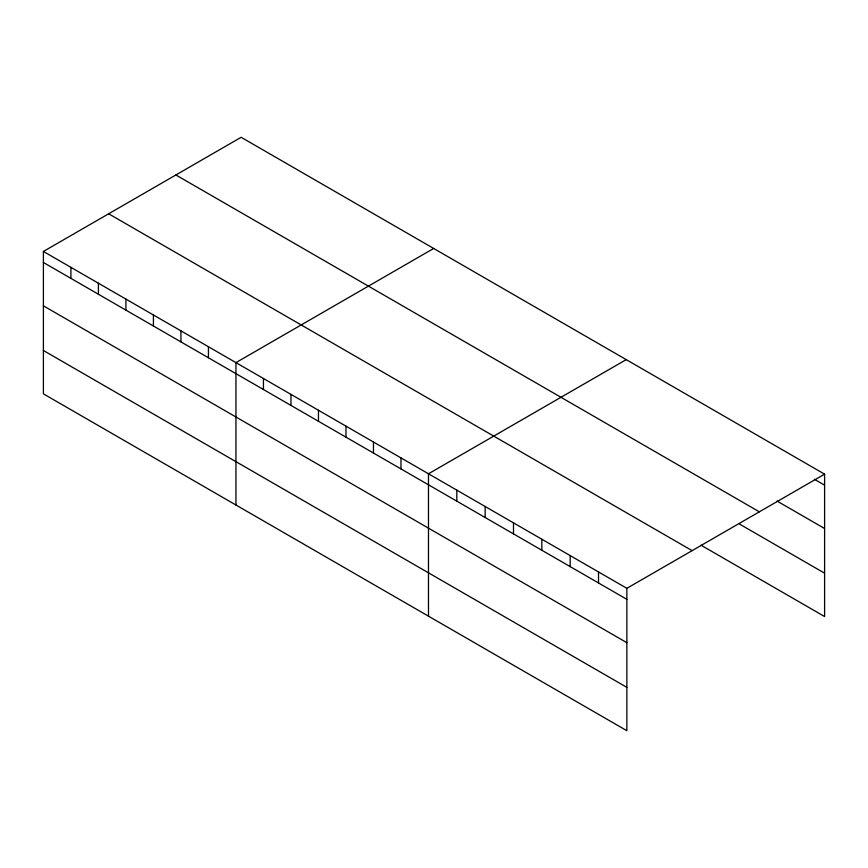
<?xml version="1.0" encoding="UTF-8"?>
<svg xmlns="http://www.w3.org/2000/svg" width="868" height="868" viewBox="0 0 868 868"><rect width="100%" height="100%" fill="white"/><g stroke="black" fill="none" stroke-linecap="round" stroke-linejoin="round"><path stroke-width="1.3" d="M626.859 642.689L626.859 588.32L43.4 251.46L43.4 393.844L626.859 730.704L626.859 642.689L43.4 305.829M701.04 545.202L824.6 616.54L824.6 474.156L241.141 137.296L43.4 251.46M433.685 248.454L235.944 362.618L235.944 505.013M626.229 359.623L428.477 473.787L428.477 616.171M626.859 588.32L824.6 474.156M814.401 479.277L824.6 485.169M776.99 501.031L824.6 528.525M175.889 174.967L759.348 511.827M739.579 524.098L824.6 573.184M108.652 213.788L692.111 550.637M43.4 262.483L626.859 599.332M43.4 350.498L626.859 687.358M598.519 571.958L598.519 582.97M570.178 555.596L570.178 566.609M541.838 539.234L541.838 550.247M513.498 522.872L513.498 533.885M485.158 506.511L485.158 517.523M456.818 490.149L456.818 501.161M400.973 457.903L400.973 468.926M373.468 442.029L373.468 453.042M345.963 426.145L345.963 437.168M318.458 410.26L318.458 421.284M290.954 394.387L290.954 405.399M263.449 378.502L263.449 389.526M208.439 346.744L208.439 357.757M180.935 330.86L180.935 341.884M153.419 314.986L153.419 325.999M125.914 299.102L125.914 310.126M98.409 283.218L98.409 294.241M70.905 267.344L70.905 278.357"/></g></svg>
